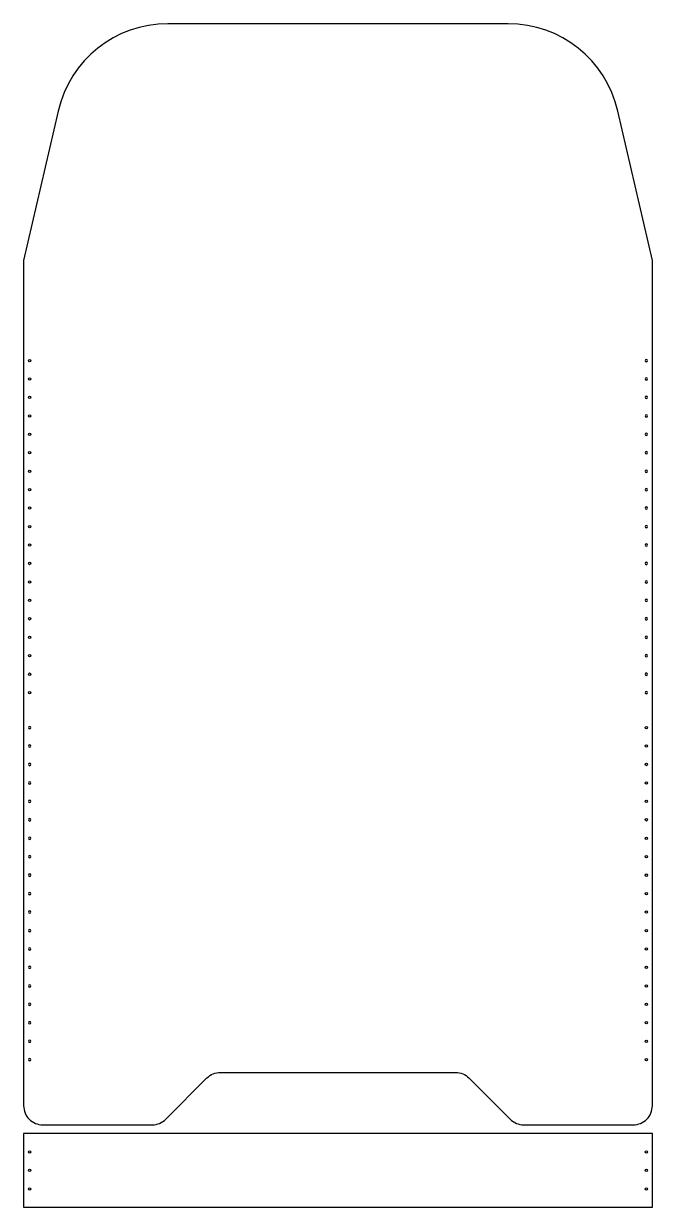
# Model space of a CAD drawing. Header units: millimetres. Extents: x 1599 to 1995, y 1714 to 2459.
import ezdxf

# ---------------------------------------------------------------- set-up
doc = ezdxf.new("R2010")
doc.units = ezdxf.units.MM

# ---------------------------------------------------------------- blocks, each defined once
blk = doc.blocks.new('*U1')
blk.add_circle((0, 0), 0.75)
blk = doc.blocks.new('*U2')
at = {"color": 0, "linetype": 'ByBlock', "lineweight": -2, "transparency": 16777216, "rotation": 90}
for p in [(1603.17, 2247.33), (1603.17, 2235.72), (1603.17, 2224.11), (1603.17, 2212.5), (1603.17, 2200.89), (1603.17, 2189.28), (1603.17, 2177.67), (1603.17, 2166.06), (1603.17, 2154.44), (1603.17, 2142.83), (1603.17, 2131.22), (1603.17, 2119.61), (1603.17, 2108), (1603.17, 2096.39), (1603.17, 2084.78), (1603.17, 2073.17), (1603.17, 2061.56), (1603.17, 2049.94), (1603.17, 2038.33)]:
    blk.add_blockref('*U1', p, dxfattribs=at)
blk = doc.blocks.new('*U21')
blk.add_circle((0, 0), 0.75)
blk = doc.blocks.new('*U22')
at = {"color": 0, "linetype": 'ByBlock', "lineweight": -2, "transparency": 16777216, "rotation": 90}
for p in [(1603.17, 2247.33), (1603.17, 2235.72), (1603.17, 2224.11), (1603.17, 2212.5), (1603.17, 2200.89), (1603.17, 2189.28), (1603.17, 2177.67), (1603.17, 2166.06), (1603.17, 2154.44), (1603.17, 2142.83), (1603.17, 2131.22), (1603.17, 2119.61), (1603.17, 2108), (1603.17, 2096.39), (1603.17, 2084.78), (1603.17, 2073.17), (1603.17, 2061.56), (1603.17, 2049.94), (1603.17, 2038.33)]:
    blk.add_blockref('*U21', p, dxfattribs=at)
blk = doc.blocks.new('*U31')
blk.add_circle((0, 0), 0.75)
blk = doc.blocks.new('*U32')
at = {"color": 0, "linetype": 'ByBlock', "lineweight": -2, "transparency": 16777216, "rotation": 90}
for p in [(1603.17, 2247.33), (1603.17, 2235.72), (1603.17, 2224.11), (1603.17, 2212.5), (1603.17, 2200.89), (1603.17, 2189.28), (1603.17, 2177.67), (1603.17, 2166.06), (1603.17, 2154.44), (1603.17, 2142.83), (1603.17, 2131.22), (1603.17, 2119.61), (1603.17, 2108), (1603.17, 2096.39), (1603.17, 2084.78), (1603.17, 2073.17), (1603.17, 2061.56), (1603.17, 2049.94), (1603.17, 2038.33)]:
    blk.add_blockref('*U31', p, dxfattribs=at)
blk = doc.blocks.new('*U33')
blk.add_circle((0, 0), 0.75)
blk = doc.blocks.new('*U34')
at = {"color": 0, "linetype": 'ByBlock', "lineweight": -2, "transparency": 16777216, "rotation": 90}
for p in [(1603.17, 2247.33), (1603.17, 2235.72), (1603.17, 2224.11), (1603.17, 2212.5), (1603.17, 2200.89), (1603.17, 2189.28), (1603.17, 2177.67), (1603.17, 2166.06), (1603.17, 2154.44), (1603.17, 2142.83), (1603.17, 2131.22), (1603.17, 2119.61), (1603.17, 2108), (1603.17, 2096.39), (1603.17, 2084.78), (1603.17, 2073.17), (1603.17, 2061.56), (1603.17, 2049.94), (1603.17, 2038.33)]:
    blk.add_blockref('*U33', p, dxfattribs=at)

msp = doc.modelspace()

# ---------------------------------------------------------------- linework, layer by layer
msp.add_lwpolyline([(1904.54, 2459.33), (1690.29, 2459.33, 0.349216), (1621.11, 2404.3), (1599.42, 2310.33), (1599.42, 1778.33, 0.414214), (1611.42, 1766.33), (1680.45, 1766.33, 0.198912), (1688.93, 1769.85), (1714.9, 1795.82, -0.198912), (1723.39, 1799.33), (1871.45, 1799.33, -0.198912), (1879.93, 1795.82), (1905.9, 1769.85, 0.198912), (1914.39, 1766.33), (1983.42, 1766.33, 0.414214), (1995.42, 1778.33), (1995.42, 2310.33), (1973.72, 2404.3, 0.349216)], format="xyb", close=True)
msp.add_lwpolyline([(1995.42, 1760.85), (1599.42, 1760.85), (1599.42, 1714.41), (1995.42, 1714.41)], close=True)
for centre in [(1603.17, 1749.24), (1991.67, 1749.24), (1603.17, 1737.63), (1991.67, 1737.63), (1603.17, 1726.02), (1991.67, 1726.02)]:
    msp.add_circle(centre, 0.75)

# ---------------------------------------------------------------- block references
msp.add_blockref('*U2', (0, 0))
at = {"xscale": -1}
msp.add_blockref('*U32', (3594.84, 0), dxfattribs=at)
at = {"xscale": -1, "rotation": 180}
msp.add_blockref('*U22', (0, 4054.67), dxfattribs=at)
at = {"rotation": 180}
msp.add_blockref('*U34', (3594.84, 4054.67), dxfattribs=at)

doc.saveas('drawing.dxf')
